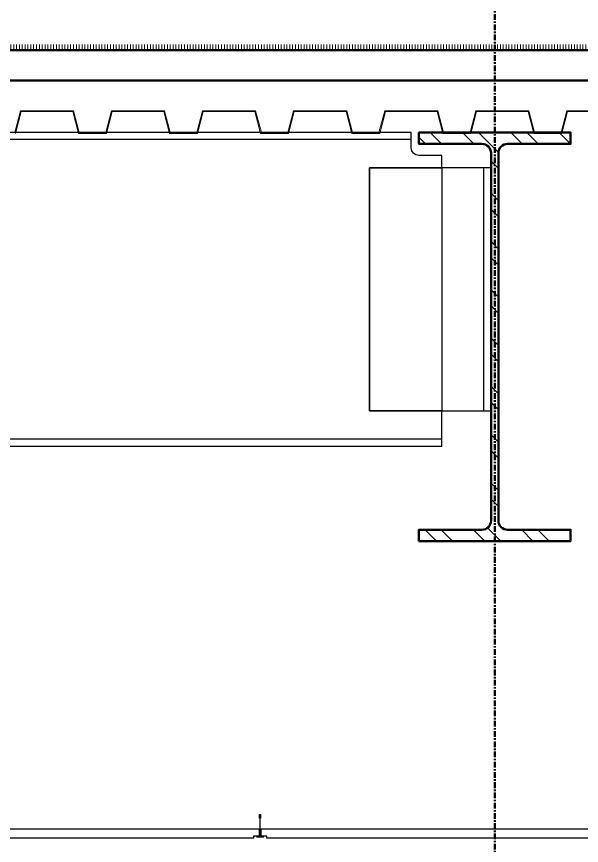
# Model space of a CAD drawing. Header units: inches. Extents: x 3850 to 5846, y -3 to 909.
# Drawn here: x 4728.8 to 4766, y 516.5 to 571.1 of the extents above; entities that cross this region are included whole.
import ezdxf

# ---------------------------------------------------------------- set-up
doc = ezdxf.new("R2010")
doc.units = ezdxf.units.IN
doc.header["$LTSCALE"] = 0.5
doc.header["$MEASUREMENT"] = 0
doc.linetypes.add('CENTER2', pattern=[1.125, 0.75, -0.125, 0.125, -0.125])
doc.layers.get('0').update_dxf_attribs({"lineweight": 18})
for name, color, linetype, lineweight in [('A-Detl-Medm', 31, 'Continuous', 25), ('A-Detl-Patt', 190, 'Continuous', 18), ('A-Detl-Thin', 150, 'Continuous', 18), ('A-Detl-Wide', 213, 'Continuous', 50)]:
    doc.layers.add(name, color=color, linetype=linetype, lineweight=lineweight)

# ---------------------------------------------------------------- blocks, each defined once
blk = doc.blocks.new('*U58')
at = {"layer": 'A-Detl-Patt'}
h = blk.add_hatch(dxfattribs=at)
h.set_pattern_fill('ANSI32', color=256, scale=6, style=0)
h.set_pattern_definition([(45, (0, -13.46), (-1.591, 1.591), []), (45, (1.0607, -13.46), (-1.591, 1.591), [])])
edge = h.paths.add_edge_path()
edge.add_line((4.995, -26.92), (4.995, -26.175))
edge.add_line((4.995, -26.175), (0.845, -26.175))
edge.add_arc((0.845, -25.575), 0.6, 180, 270, ccw=False)
edge.add_line((0.245, -25.575), (0.245, -1.345))
edge.add_arc((0.845, -1.345), 0.6, 90, 180, ccw=False)
edge.add_line((0.845, -0.745), (4.995, -0.745))
edge.add_line((4.995, -0.745), (4.995, 0))
edge.add_line((4.995, 0), (-4.995, 0))
edge.add_line((-4.995, 0), (-4.995, -0.745))
edge.add_line((-4.995, -0.745), (-0.845, -0.745))
edge.add_arc((-0.845, -1.345), 0.6, 0, 90, ccw=False)
edge.add_line((-0.245, -1.345), (-0.245, -25.575))
edge.add_arc((-0.845, -25.575), 0.6, -90, 0, ccw=False)
edge.add_line((-0.845, -26.175), (-4.995, -26.175))
edge.add_line((-4.995, -26.175), (-4.995, -26.92))
edge.add_line((-4.995, -26.92), (4.995, -26.92))
at = {"color": 0, "linetype": 'ByBlock'}
blk.add_lwpolyline([(4.995, -26.92), (4.995, -26.175), (0.845, -26.175, -0.414214), (0.245, -25.575), (0.245, -1.345, -0.414214), (0.845, -0.745), (4.995, -0.745), (4.995, 0), (-4.995, 0), (-4.995, -0.745), (-0.845, -0.745, -0.414214), (-0.245, -1.345), (-0.245, -25.575, -0.414214), (-0.845, -26.175), (-4.995, -26.175), (-4.995, -26.92)], format="xyb", close=True, dxfattribs=at)
blk = doc.blocks.new('*U190')
at = {"layer": 'A-Detl-Thin'}
for points in [[(25.296, 1.44), (28.704, 1.44), (29.079, 0), (30.921, 0), (31.296, 1.44), (34.704, 1.44), (35.079, 0), (36.921, 0), (37.296, 1.44), (40.704, 1.44), (41.079, 0), (42.921, 0), (43.296, 1.44), (46.704, 1.44), (47.079, 0), (48.921, 0), (49.296, 1.44), (52.704, 1.44), (53.079, 0), (54.921, 0), (55.296, 1.44), (58.704, 1.44), (59.079, 0), (60.921, 0), (61.296, 1.44), (64.704, 1.44), (65.079, 0)], [(65.125, 0.06), (64.75, 1.5), (61.25, 1.5), (60.875, 0.06), (59.125, 0.06), (58.75, 1.5), (55.25, 1.5), (54.875, 0.06), (53.125, 0.06), (52.75, 1.5), (49.25, 1.5), (48.875, 0.06), (47.125, 0.06), (46.75, 1.5), (43.25, 1.5), (42.875, 0.06), (41.125, 0.06), (40.75, 1.5), (37.25, 1.5), (36.875, 0.06), (35.125, 0.06), (34.75, 1.5), (31.25, 1.5), (30.875, 0.06), (29.125, 0.06), (28.75, 1.5), (25.25, 1.5)]]:
    blk.add_lwpolyline(points, dxfattribs=at)
at = {"layer": 'A-Detl-Wide'}
blk.add_lwpolyline([(0, 0.06), (0, 5.5), (136.5, 5.5)], dxfattribs=at)

msp = doc.modelspace()

# ---------------------------------------------------------------- hatches: boundary and pattern name
at = {"layer": 'A-Detl-Thin'}
h = msp.add_hatch(dxfattribs=at)
h.set_pattern_fill('LINE', color=256, scale=1.5, angle=90, style=0)
h.set_pattern_definition([(90, (4628.31983, 568.94018), (-0.1875, 1e-17), [])])
h.paths.add_polyline_path([(4793.81897, 568.94018), (4793.81897, 569.31518), (4657.3194, 569.31518), (4657.3194, 568.94018)], flags=0)

# ---------------------------------------------------------------- linework, layer by layer
at = {"layer": 'A-Detl-Medm'}
for p, q in [((4754.82474, 563.04995), (4657.3194, 563.04995)), ((4756.82474, 561.16995), (4756.82474, 545.16995)), ((4759.57474, 561.16995), (4759.57474, 545.16995)), ((4756.82474, 543.28995), (4657.3194, 543.28995)), ((4745.11397, 517.06248), (4744.61397, 517.06248))]:
    msp.add_line(p, q, dxfattribs=at)
msp.add_lwpolyline([(4754.82474, 542.83995), (4756.82474, 542.83995), (4756.82474, 545.16995), (4752.07474, 545.16995), (4752.07474, 561.16995), (4756.82474, 561.16995), (4756.82474, 561.99995), (4755.32474, 561.99995, -0.41421356), (4754.82474, 562.49995), (4754.82474, 563.49995), (4657.3194, 563.49995), (4657.3194, 542.83995), (4754.82474, 542.83995)], format="xyb", close=True, dxfattribs=at)
for points in [[(4752.07474, 561.16995), (4752.07474, 545.16995), (4760.07474, 545.16995), (4760.07474, 561.16995)], [(4720.92647, 517.62498), (4744.80147, 517.62498), (4744.80147, 517.12798), (4744.42647, 517.12798), (4744.42647, 516.99998), (4721.30147, 516.99998), (4721.30147, 517.12798), (4720.92647, 517.12798)], [(4744.92647, 517.62498), (4768.80147, 517.62498), (4768.80147, 517.12798), (4768.42647, 517.12798), (4768.42647, 516.99998), (4745.30147, 516.99998), (4745.30147, 517.12798), (4744.92647, 517.12798)]]:
    msp.add_lwpolyline(points, close=True, dxfattribs=at)
msp.add_lwpolyline([(4744.86397, 517.06248), (4744.86397, 518.28123), (4744.83272, 518.31248), (4744.83272, 518.56248), (4744.89522, 518.56248), (4744.89522, 518.31248)], dxfattribs=at)
at = {"layer": 'A-Detl-Wide', "linetype": 'CENTER2'}
msp.add_line((4760.31974, 41.05427), (4760.31974, 822.41196), dxfattribs=at)
at = {"layer": 'A-Detl-Wide'}
for points in [[(4657.3194, 568.94018), (4793.81897, 568.94018)], [(4791.67823, 566.94018), (4657.3194, 566.94018)]]:
    msp.add_lwpolyline(points, dxfattribs=at)

# ---------------------------------------------------------------- block references
at = {"layer": 'A-Detl-Wide', "xscale": -1}
for name, p in [('*U190', (4793.81897, 563.44018)), ('*U58', (4760.31974, 563.49995))]:
    msp.add_blockref(name, p, dxfattribs=at)

doc.saveas('drawing.dxf')
